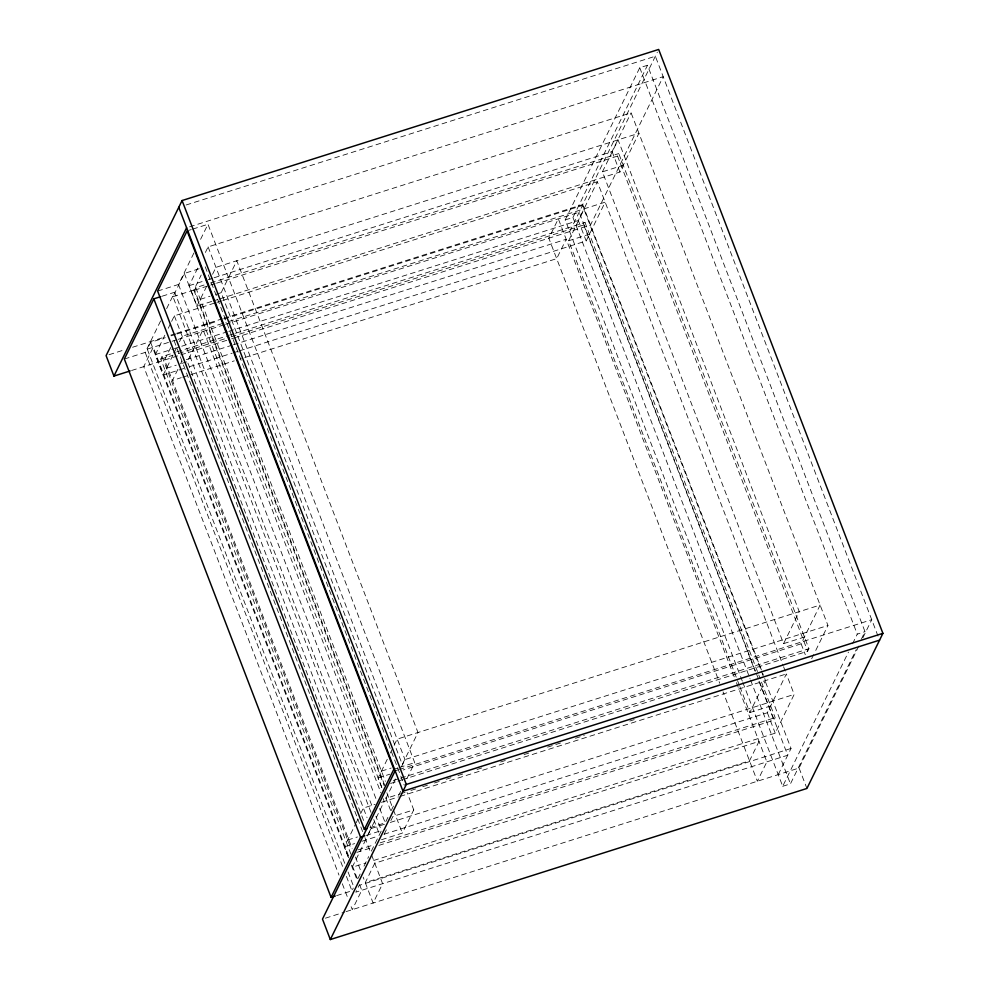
<?xml version="1.0" encoding="UTF-8"?>
<svg xmlns="http://www.w3.org/2000/svg" width="989" height="989" viewBox="0 0 989 989"><rect width="100%" height="100%" fill="white"/><g stroke="black" fill="none" stroke-linecap="round" stroke-linejoin="round"><path stroke-width="0.74" stroke-dasharray="4.95 3.71" d="M124.342 359.032L145.185 352.418L160.601 320.955M166.634 308.642L174.682 292.225L372.581 807.556M157.634 291.075L178.477 284.473L193.893 252.999M200.594 239.313L207.974 224.268L414.712 762.63L406.677 779.048M344.753 863.36L147.274 349.142L150.6 342.355L165.287 337.694M370.986 812.365L172.964 296.7L184.362 273.434L202.436 267.698M183.756 368.526L163.197 375.041L155.347 354.606L164.842 335.222M168.241 328.286L170.949 322.748M171.629 321.363L174.348 315.825L215.466 302.795M211.646 301.46L196.959 306.12L189.109 285.685L197.936 267.673M205.391 252.442L208.11 246.904L631.081 112.808L827.954 625.481L814.392 653.173M172.964 296.7L193.819 290.086L201.187 275.029M350.947 854.249L160.799 359.094L162.035 356.572L175.251 352.381M384.721 785.328L194.561 290.173L195.797 287.651L204.612 284.857M170.689 347.572L164.582 360.033L352.096 848.327M163.197 375.041L173.372 354.272M174.052 352.888L176.969 346.929M179.479 341.798L182.186 336.26L226.246 322.303M196.959 306.12L206.454 286.736M212.561 274.262L215.961 267.339L638.931 133.243L619.93 172.024L218.989 299.135M177.859 369.392L172.432 380.468L181.259 377.662M180.567 363.853L181.927 361.084M221.14 292.719L236.804 260.737L417.988 732.528L402.313 764.509L221.14 292.719L215.577 294.487M742.306 681.1L565.201 219.917L639.759 67.722L647.498 65.274L865.004 631.662L860.269 641.342M565.201 219.917L572.94 217.469L647.498 65.274M223.774 318.334L582.682 204.55L657.339 52.17M569.689 231.599L582.509 205.428L763.941 677.873M228.78 331.327L578.318 220.51L597.319 181.729L783.028 665.325M214.081 277.761L612.08 151.589L631.081 112.808M739.327 685.229L568.638 240.772L584.314 208.778M602.412 171.839L618.076 139.857L799.26 611.647L783.585 643.641L602.412 171.839L623.255 165.237M231.302 336.742L583.77 224.998L585.006 222.476L760.232 678.763M216.591 283.188L617.544 156.077L618.768 153.555L808.928 648.71L807.692 651.232L403.809 779.27M239.561 350.823L586.168 240.945L605.169 202.164L227.717 321.833M348.561 857.735L344.382 846.831L355.533 824.06M356.188 822.724L357.944 819.139M360.664 813.601L363.371 808.062L375.128 804.329M381.803 787.442L378.144 777.91L387.639 758.526M390.358 752.988L397.133 739.142L820.116 605.033L801.115 643.814L403.104 769.998M368.551 833.443L384.227 801.449L383.114 798.568M384.437 824.307L371.221 828.498L352.22 867.266L365.448 863.076M395.489 778.961L385.994 798.346L399.21 794.155M401.596 766.5L404.983 759.577L827.954 625.481M336.643 895.626L351.936 890.78L353.271 888.048M357.969 878.467L361.319 871.63M364.001 866.154L368.687 856.573M371.37 851.109L381.42 830.587L375.894 816.185M369.935 827.669L385.228 822.823L387.911 817.359M391.261 810.51L394.611 803.674M398.629 795.465L400.644 791.361M384.189 834.259L387.54 827.41M390.89 820.573L392.905 816.457L413.748 809.855L407.109 792.572M381.507 839.723L402.35 833.121L413.748 809.855M739.883 686.675L749.823 712.562L765.498 680.568L763.842 676.253M384.029 834.259L767.353 712.735L786.342 673.966L794.192 694.402L775.203 733.17L371.32 861.221M378.861 845.397L773.917 720.153L775.153 717.631L760.726 680.061M811.672 658.711L813.712 654.557M778.219 774.622L791.039 748.45L764.497 679.319M742.863 682.546L782.707 786.304L848.451 652.097M852.518 643.802L857.265 634.11L865.004 631.662M782.707 786.304L790.446 783.857L856.202 649.649M346.014 911.648L799.075 768.02L858.823 646.04M862.903 637.72L871.729 619.707L399.556 769.393M186.105 204.995L655.348 56.237L878.529 637.411M189.542 226.84L663.199 76.672L590.532 224.985L236.717 337.162M188.516 230.437L191.297 229.559M192.682 229.114L207.974 224.268M189.109 285.685L206.738 280.097M208.209 279.627L212.61 278.23M162.171 296.193L174.682 292.225M210.484 283.002L618.768 153.555M194.561 290.173L209.248 285.512M210.719 285.055L215.132 283.658M200.285 299.333L210.014 296.243M213.117 300.99L217.518 299.593M216.937 302.325L221.338 300.928M222.809 300.458L597.319 181.729M109.037 354.717L125.22 349.587M132.575 347.25L164.94 336.989M170.825 335.123L175.226 333.726M176.697 333.268L222.302 318.804M171.159 335.84L175.572 334.443M177.043 333.973L218.173 320.931M224.046 319.064L582.509 205.428M147.274 349.142L176.66 339.82M178.119 339.363L224.132 324.775M225.603 324.305L579.183 212.215L758.402 678.899M155.347 354.606L172.976 349.018M174.435 348.548L180.319 346.694M181.778 346.224L227.309 331.785M176.722 351.923L228.125 335.63M229.596 335.16L233.997 333.763M235.469 333.293L585.006 222.476M160.799 359.094L172.556 355.372M178.428 353.506L229.831 337.212M131.599 370.492L179.306 355.36M180.777 354.89L230.153 339.239M231.624 338.782L236.037 337.373M186.34 359.675L231.982 345.21M233.453 344.741L566.178 239.264L556.683 258.648L240.154 358.995M166.523 368.254L176.252 365.176M181.815 363.408L187.366 361.64L203.042 329.658L380.913 792.819M568.638 240.772L589.493 234.158M189.628 366.659L232.217 353.16M233.688 352.69L238.102 351.293M182.742 377.205L234.269 360.861M381.47 771.123L391.199 768.045M783.585 643.641L804.44 637.027M393.869 769.232L398.035 767.921M399.42 767.476L414.712 762.63M395.143 770.802L398.085 769.862M378.144 777.91L389.889 774.189M393.301 780.469L399.173 778.615M400.632 778.145L808.928 648.71M390.593 783.461L396.465 781.594M397.937 781.137L402.338 779.74M400.681 793.697L405.082 792.3M410.954 790.434L416.826 788.567M422.711 786.712L428.583 784.846M434.455 782.979L440.328 781.125M446.2 779.258L452.084 777.391M457.956 775.537L463.829 773.67M477.044 769.479L482.916 767.612M500.545 762.024L506.417 760.17M524.046 754.582L529.919 752.716M547.547 747.128L560.763 742.937M575.45 738.289L584.264 735.495M629.783 721.055L634.196 719.658M381.445 802.326L398.616 796.887M400.088 796.417L786.342 673.966M390.309 822.44L794.192 694.402M347.695 840.044L357.437 836.966M749.823 712.562L770.678 705.948M366.14 835.433L381.42 830.587M344.382 846.831L354.655 843.58M361.999 841.243L378.157 836.125M358.055 849.86L374.213 844.742M380.085 842.875L775.153 717.631M356.831 852.382L372.977 847.264M791.039 748.45L359.131 885.39L355.805 892.177L787.714 755.237L758.959 680.345M325.43 918.175L344.543 912.118M639.759 67.722L857.265 634.11M617.544 156.077L807.692 651.232M612.08 151.589L619.93 172.024M801.115 643.814L805.306 654.718M783.585 666.771L785.241 671.086M582.682 204.55L763.285 674.819M799.075 768.02L806.925 788.456M583.77 224.998L755.126 671.21M758.996 681.285L773.917 720.153M578.318 220.51L586.168 240.945M767.353 712.735L775.203 733.17M572.94 217.469L750.045 678.639M750.602 680.086L790.446 783.857M734.234 676.872L558.328 218.816L548.833 238.213L719.757 683.288M736.446 682.633L766.871 761.851L757.364 781.236L723.07 691.929M208.11 246.904L404.983 759.577M205.218 266.82L404.353 785.365M195.797 287.651L385.401 781.359M193.819 290.086L384.103 785.587M386.86 792.782L392.954 808.631M393.498 810.065L402.35 833.121M184.362 273.434L381.841 787.652M385.71 797.74L390.692 810.696M178.477 284.473L376.376 799.792M379.702 808.433L385.228 822.823M373.755 819.56L379.294 833.962M174.348 315.825L367.03 817.594M370.17 825.766L371.221 828.498M187.922 363.087L364.137 821.933M174.076 340.636L273.1 598.469M273.644 599.915L310.15 694.983M310.707 696.417L320.115 720.907M320.671 722.353L357.177 817.409M357.721 818.855L362.703 831.823M364.916 837.584L370.999 853.42M371.555 854.867L382.619 883.672L373.125 903.056L363.161 877.132M355.422 856.969L360.948 871.371M162.035 356.572L351.083 848.846M348.487 855.708L153.233 347.25L143.726 366.635L338.992 875.104M352.368 865.795L357.338 878.764M359.551 884.525L361.764 890.285L352.269 909.67L350.057 903.909M150.6 342.355L348.623 858.019M351.392 865.214L356.918 879.629M348.066 872.001L353.592 886.404M145.185 352.418L343.084 867.749M346.41 876.39L351.936 890.78M342.318 883.746L347.844 898.148M374.769 863.236L365.275 882.621L749.526 760.801L759.02 741.416L374.769 863.236"/><path stroke-width="1.48" d="M395.143 770.802L322.488 919.115L330.326 939.55L806.925 788.456L882.905 633.356L658.674 49.45L182.075 200.544L106.095 355.644L113.945 376.08L130.128 370.949M113.945 376.08L186.6 227.767M160.787 296.626L153.827 298.839L124.342 359.032L331.08 897.394L335.259 896.071M331.08 897.394L360.577 837.189L364.743 835.866M364.372 829.437L393.869 769.232L187.119 230.882L157.634 291.075L364.372 829.437L367.154 828.559M330.326 939.55L406.318 784.45L882.905 633.356M879.58 640.143L402.993 791.237L178.762 207.331M182.075 200.544L406.318 784.45M153.827 298.839L360.577 837.189"/></g></svg>
